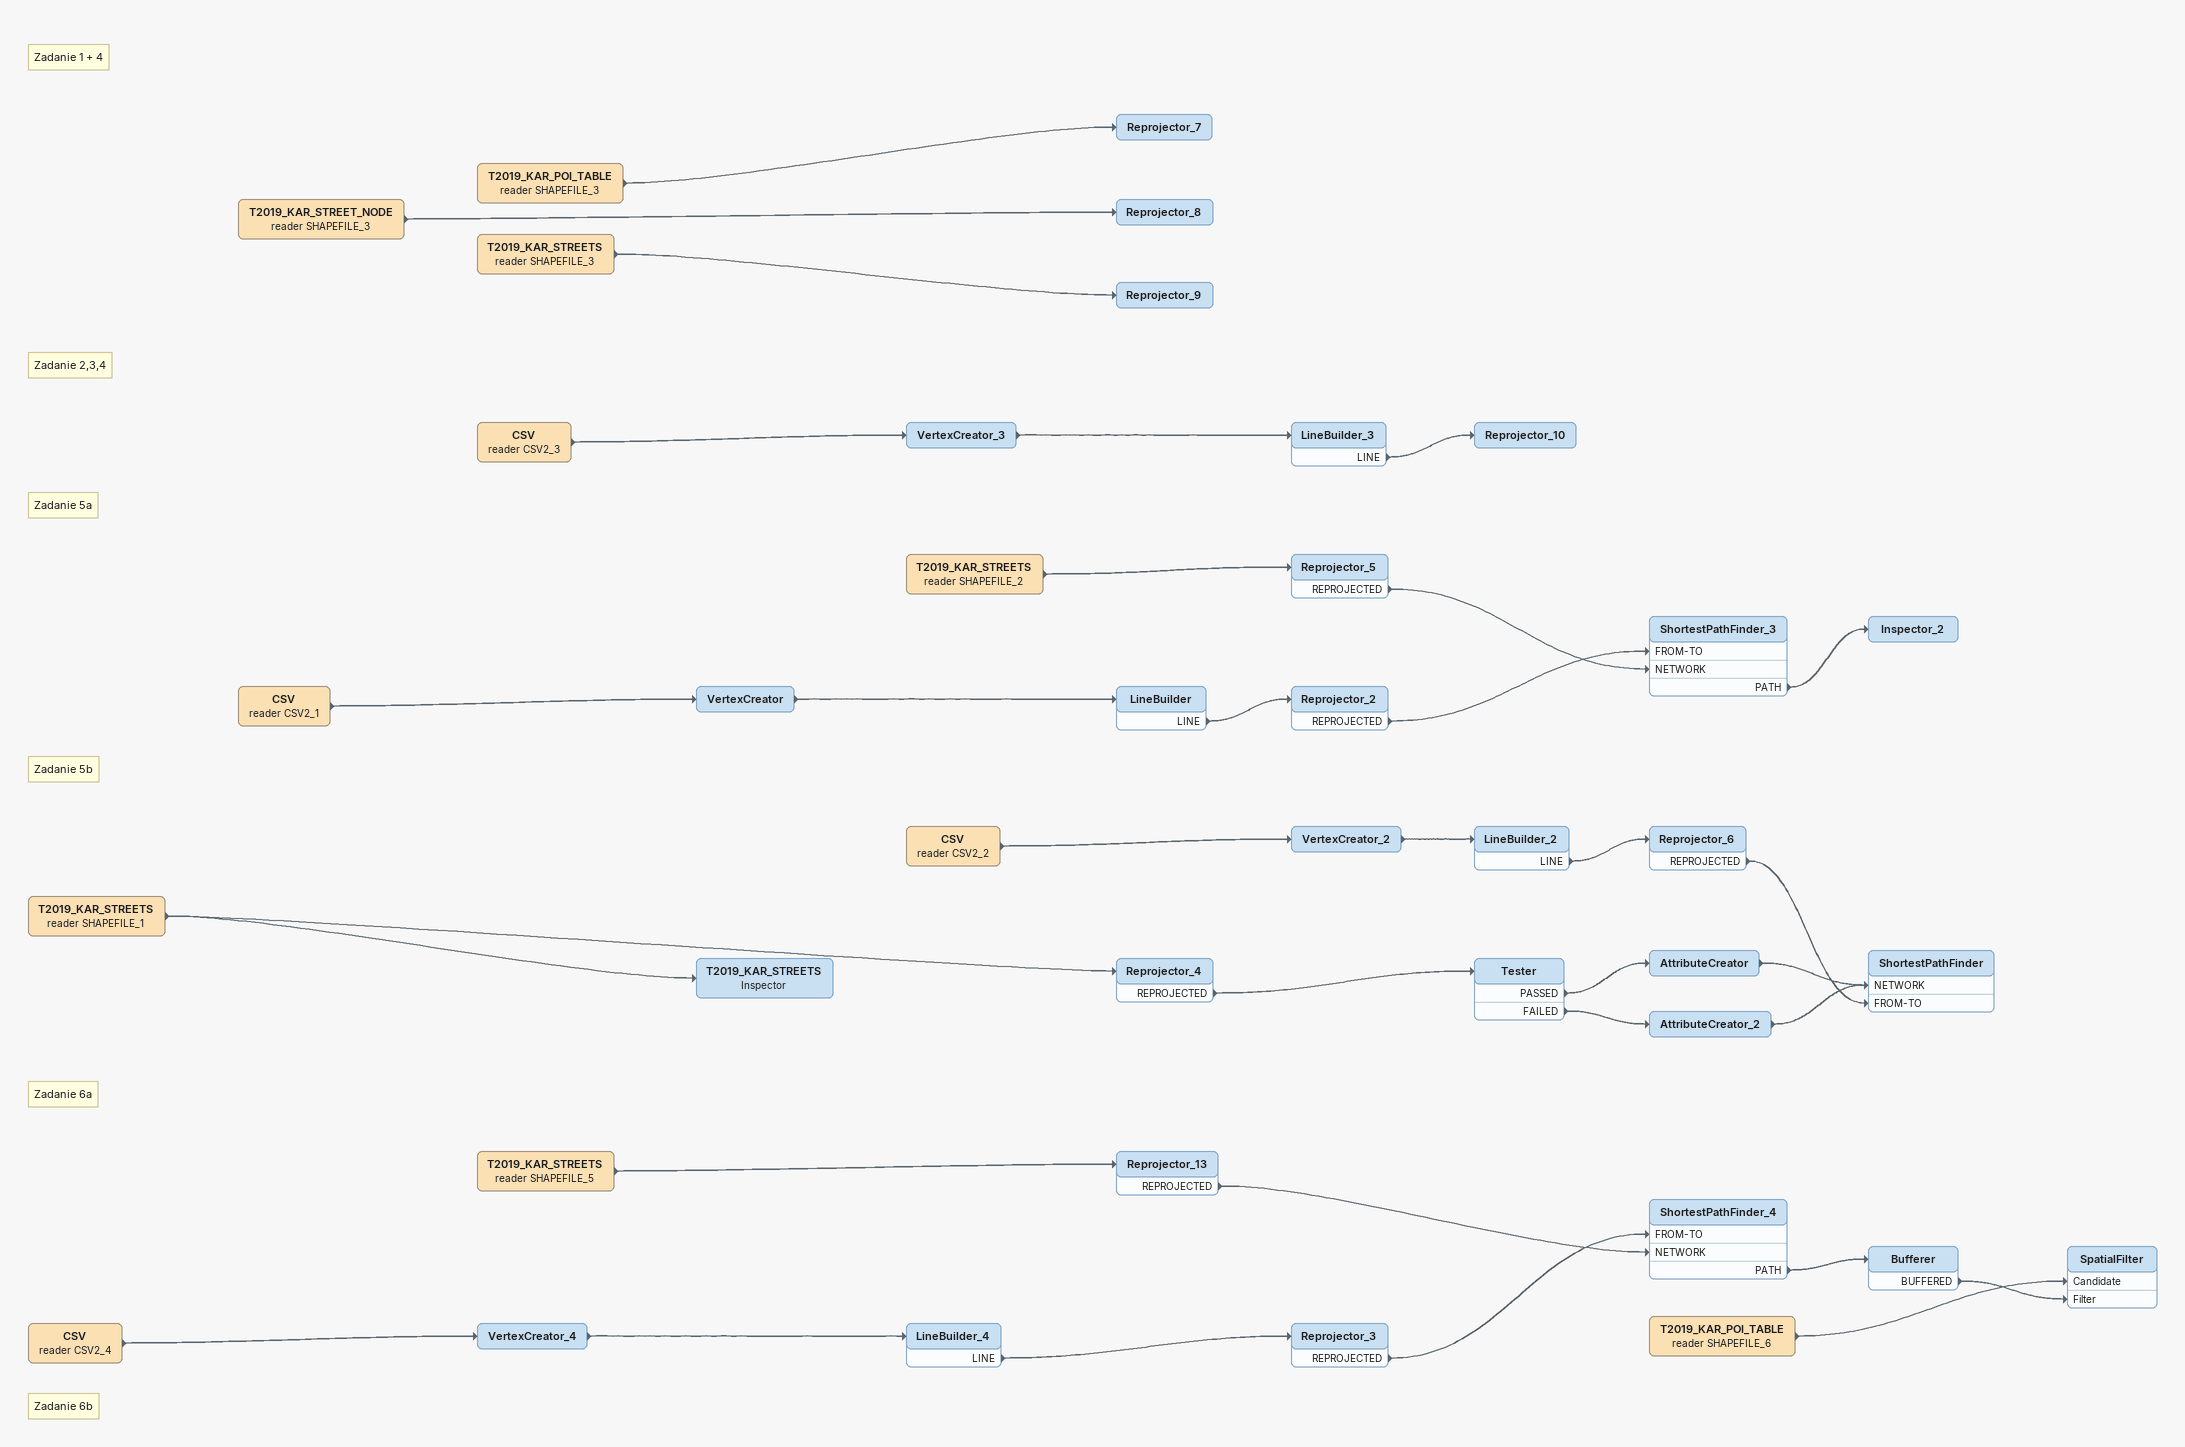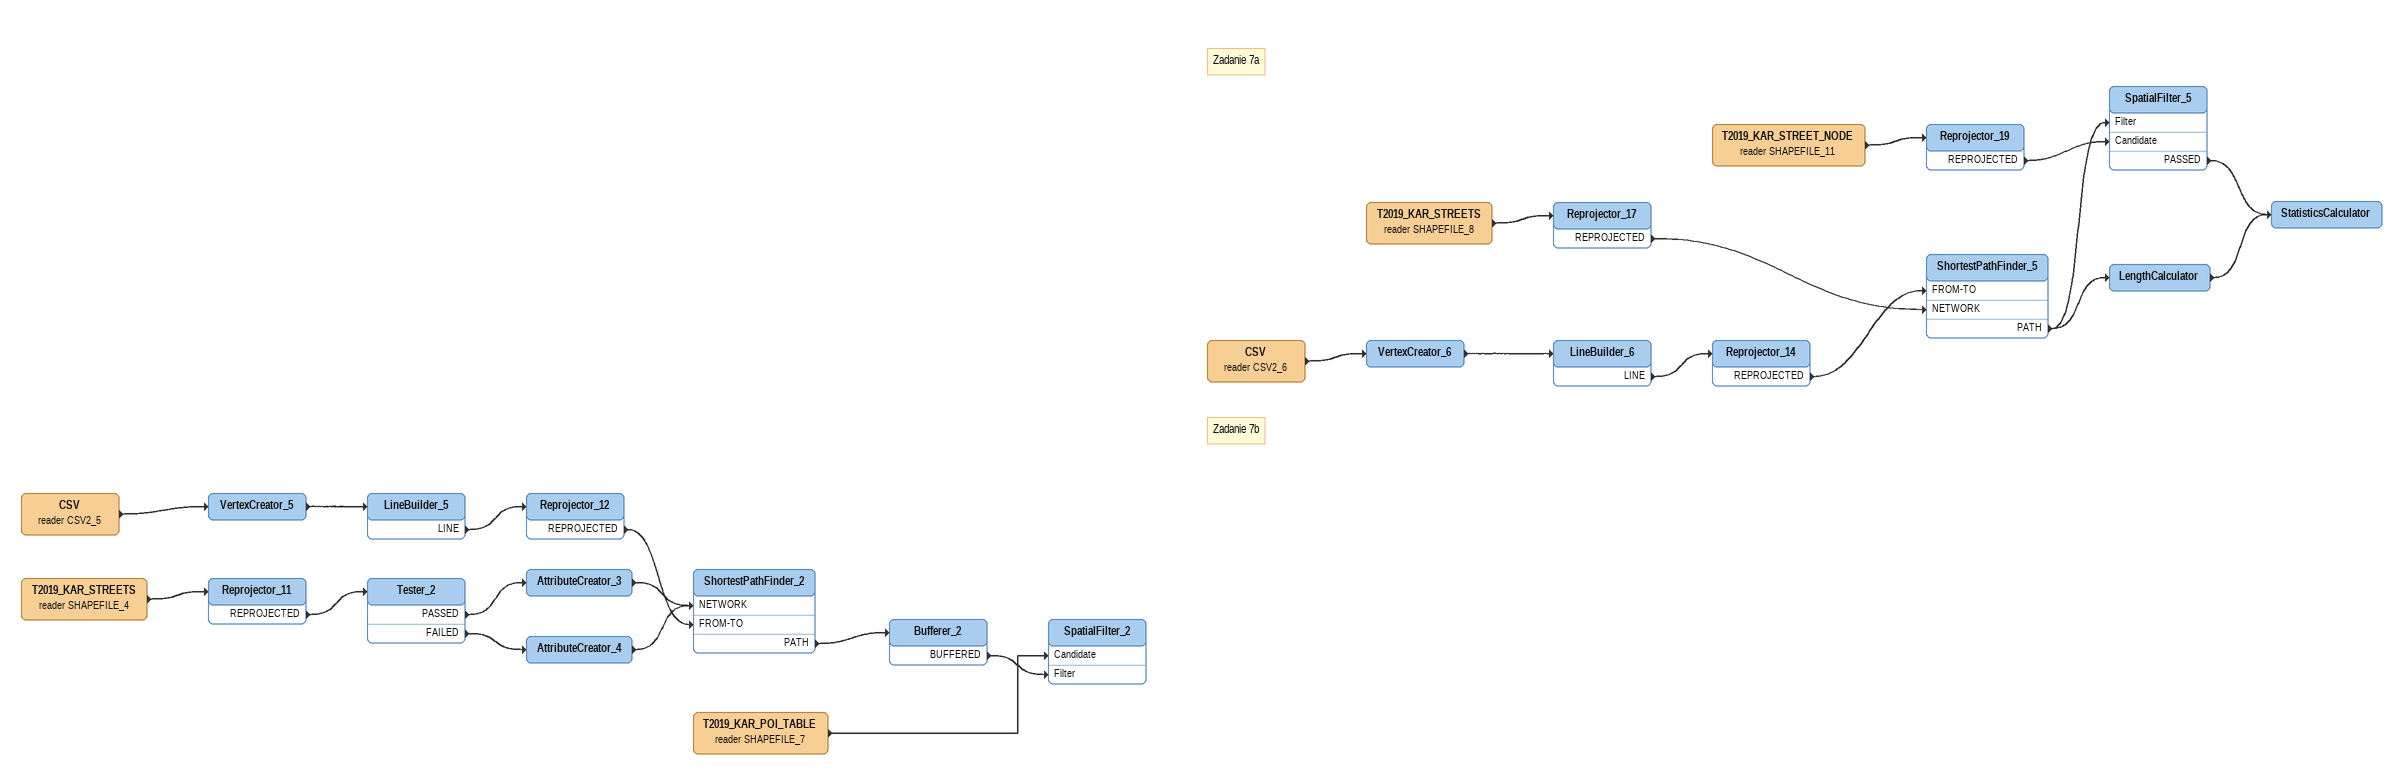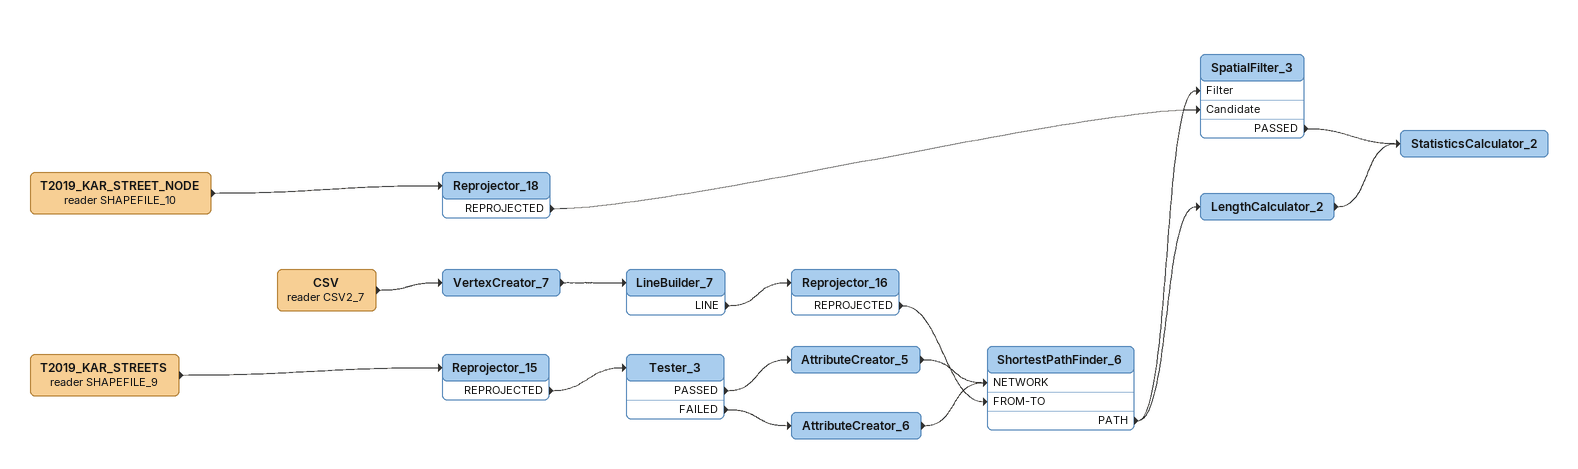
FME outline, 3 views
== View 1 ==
Note: Zadanie 5b
T2019_KAR_STREETS (reader SHAPEFILE_1)
    -> T2019_KAR_STREETS
    -> Reprojector_4
T2019_KAR_STREETS: Inspector
Reprojector_4
    REPROJECTED -> Tester
Tester
    PASSED -> AttributeCreator
    FAILED -> AttributeCreator_2
AttributeCreator
    -> ShortestPathFinder [NETWORK]
AttributeCreator_2
    -> ShortestPathFinder [NETWORK]
Note: Zadanie 6b
CSV (reader CSV2_4)
    -> VertexCreator_4
VertexCreator_4
    -> LineBuilder_4
LineBuilder_4
    LINE -> Reprojector_3
Reprojector_3
    REPROJECTED -> ShortestPathFinder_4 [FROM-TO]
CSV (reader CSV2_1)
    -> VertexCreator
VertexCreator
    -> LineBuilder
LineBuilder
    LINE -> Reprojector_2
Reprojector_2
    REPROJECTED -> ShortestPathFinder_3 [FROM-TO]
Note: Zadanie 1 + 4
T2019_KAR_POI_TABLE (reader SHAPEFILE_3)
    -> Reprojector_7
Reprojector_7
T2019_KAR_STREET_NODE (reader SHAPEFILE_3)
    -> Reprojector_8
Reprojector_8
Note: Zadanie 2,3,4
T2019_KAR_STREETS (reader SHAPEFILE_3)
    -> Reprojector_9
Reprojector_9
Note: Zadanie 5a
CSV (reader CSV2_3)
    -> VertexCreator_3
VertexCreator_3
    -> LineBuilder_3
LineBuilder_3
    LINE -> Reprojector_10
Reprojector_10
Note: Zadanie 6a
T2019_KAR_STREETS (reader SHAPEFILE_5)
    -> Reprojector_13
Reprojector_13
    REPROJECTED -> ShortestPathFinder_4 [NETWORK]
ShortestPathFinder_4
    PATH -> Bufferer
Bufferer
    BUFFERED -> SpatialFilter [Filter]
T2019_KAR_STREETS (reader SHAPEFILE_2)
    -> Reprojector_5
Reprojector_5
    REPROJECTED -> ShortestPathFinder_3 [NETWORK]
ShortestPathFinder_3
    PATH -> Inspector_2
Inspector_2
CSV (reader CSV2_2)
    -> VertexCreator_2
VertexCreator_2
    -> LineBuilder_2
LineBuilder_2
    LINE -> Reprojector_6
Reprojector_6
    REPROJECTED -> ShortestPathFinder [FROM-TO]
ShortestPathFinder
T2019_KAR_POI_TABLE (reader SHAPEFILE_6)
    -> SpatialFilter [Candidate]
SpatialFilter

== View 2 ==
CSV (reader CSV2_5)
    -> VertexCreator_5
VertexCreator_5
    -> LineBuilder_5
LineBuilder_5
    LINE -> Reprojector_12
Reprojector_12
    REPROJECTED -> ShortestPathFinder_2 [FROM-TO]
T2019_KAR_STREETS (reader SHAPEFILE_4)
    -> Reprojector_11
Reprojector_11
    REPROJECTED -> Tester_2
Tester_2
    PASSED -> AttributeCreator_3
    FAILED -> AttributeCreator_4
AttributeCreator_3
    -> ShortestPathFinder_2 [NETWORK]
AttributeCreator_4
    -> ShortestPathFinder_2 [NETWORK]
ShortestPathFinder_2
    PATH -> Bufferer_2
Bufferer_2
    BUFFERED -> SpatialFilter_2 [Filter]
T2019_KAR_POI_TABLE (reader SHAPEFILE_7)
    -> SpatialFilter_2 [Candidate]
SpatialFilter_2
Note: Zadanie 7b
CSV (reader CSV2_6)
    -> VertexCreator_6
VertexCreator_6
    -> LineBuilder_6
LineBuilder_6
    LINE -> Reprojector_14
Reprojector_14
    REPROJECTED -> ShortestPathFinder_5 [FROM-TO]
Note: Zadanie 7a
T2019_KAR_STREETS (reader SHAPEFILE_8)
    -> Reprojector_17
Reprojector_17
    REPROJECTED -> ShortestPathFinder_5 [NETWORK]
ShortestPathFinder_5
    PATH -> SpatialFilter_5 [Filter]
    PATH -> LengthCalculator
LengthCalculator
    -> StatisticsCalculator
T2019_KAR_STREET_NODE (reader SHAPEFILE_11)
    -> Reprojector_19
Reprojector_19
    REPROJECTED -> SpatialFilter_5 [Candidate]
SpatialFilter_5
    PASSED -> StatisticsCalculator
StatisticsCalculator

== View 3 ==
T2019_KAR_STREETS (reader SHAPEFILE_9)
    -> Reprojector_15
Reprojector_15
    REPROJECTED -> Tester_3
Tester_3
    PASSED -> AttributeCreator_5
    FAILED -> AttributeCreator_6
AttributeCreator_5
    -> ShortestPathFinder_6 [NETWORK]
AttributeCreator_6
    -> ShortestPathFinder_6 [NETWORK]
T2019_KAR_STREET_NODE (reader SHAPEFILE_10)
    -> Reprojector_18
Reprojector_18
    REPROJECTED -> SpatialFilter_3 [Candidate]
CSV (reader CSV2_7)
    -> VertexCreator_7
VertexCreator_7
    -> LineBuilder_7
LineBuilder_7
    LINE -> Reprojector_16
Reprojector_16
    REPROJECTED -> ShortestPathFinder_6 [FROM-TO]
ShortestPathFinder_6
    PATH -> SpatialFilter_3 [Filter]
    PATH -> LengthCalculator_2
SpatialFilter_3
    PASSED -> StatisticsCalculator_2
LengthCalculator_2
    -> StatisticsCalculator_2
StatisticsCalculator_2
